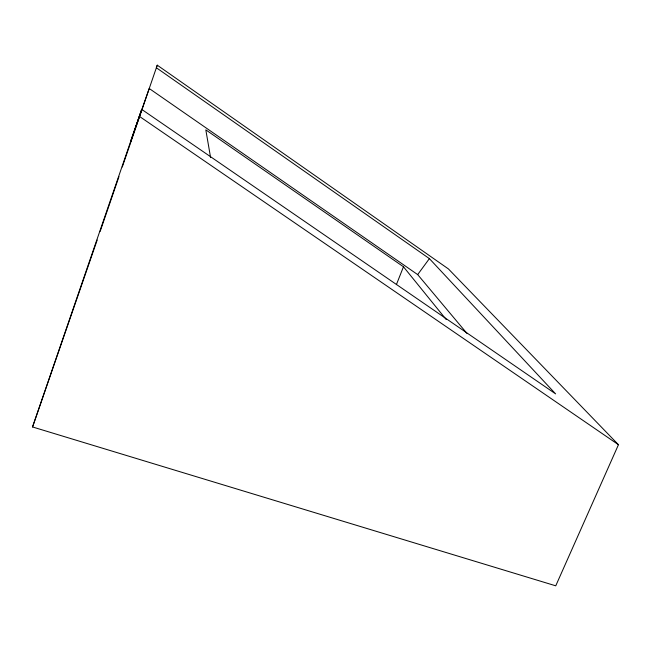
<?xml version="1.0" encoding="UTF-8"?>
<svg xmlns="http://www.w3.org/2000/svg" width="651" height="651" viewBox="0 0 651 651"><rect width="100%" height="100%" fill="white"/><g stroke="black" fill="none" stroke-linecap="round" stroke-linejoin="round"><path stroke-width="0.98" d="M32.55 426.966L141.69 109.376L555.612 393.879L429.391 258.618L156.354 67.753L157.257 65.181L448.393 268.904L618.45 444.714L555.751 585.819L32.55 426.966L97.186 240.032M141.69 109.376L130.648 141.552L149.217 88.503L417.673 274.6L467.174 333.646M100.156 231.39L118.97 176.624M122.266 167.014L157.257 65.181M396.394 284.633L403.465 266.772L205.814 129.858L210.599 157.623M417.673 274.6L429.391 258.618M139.265 116.277L618.45 444.714M403.465 266.772L446.179 319.503"/></g></svg>
